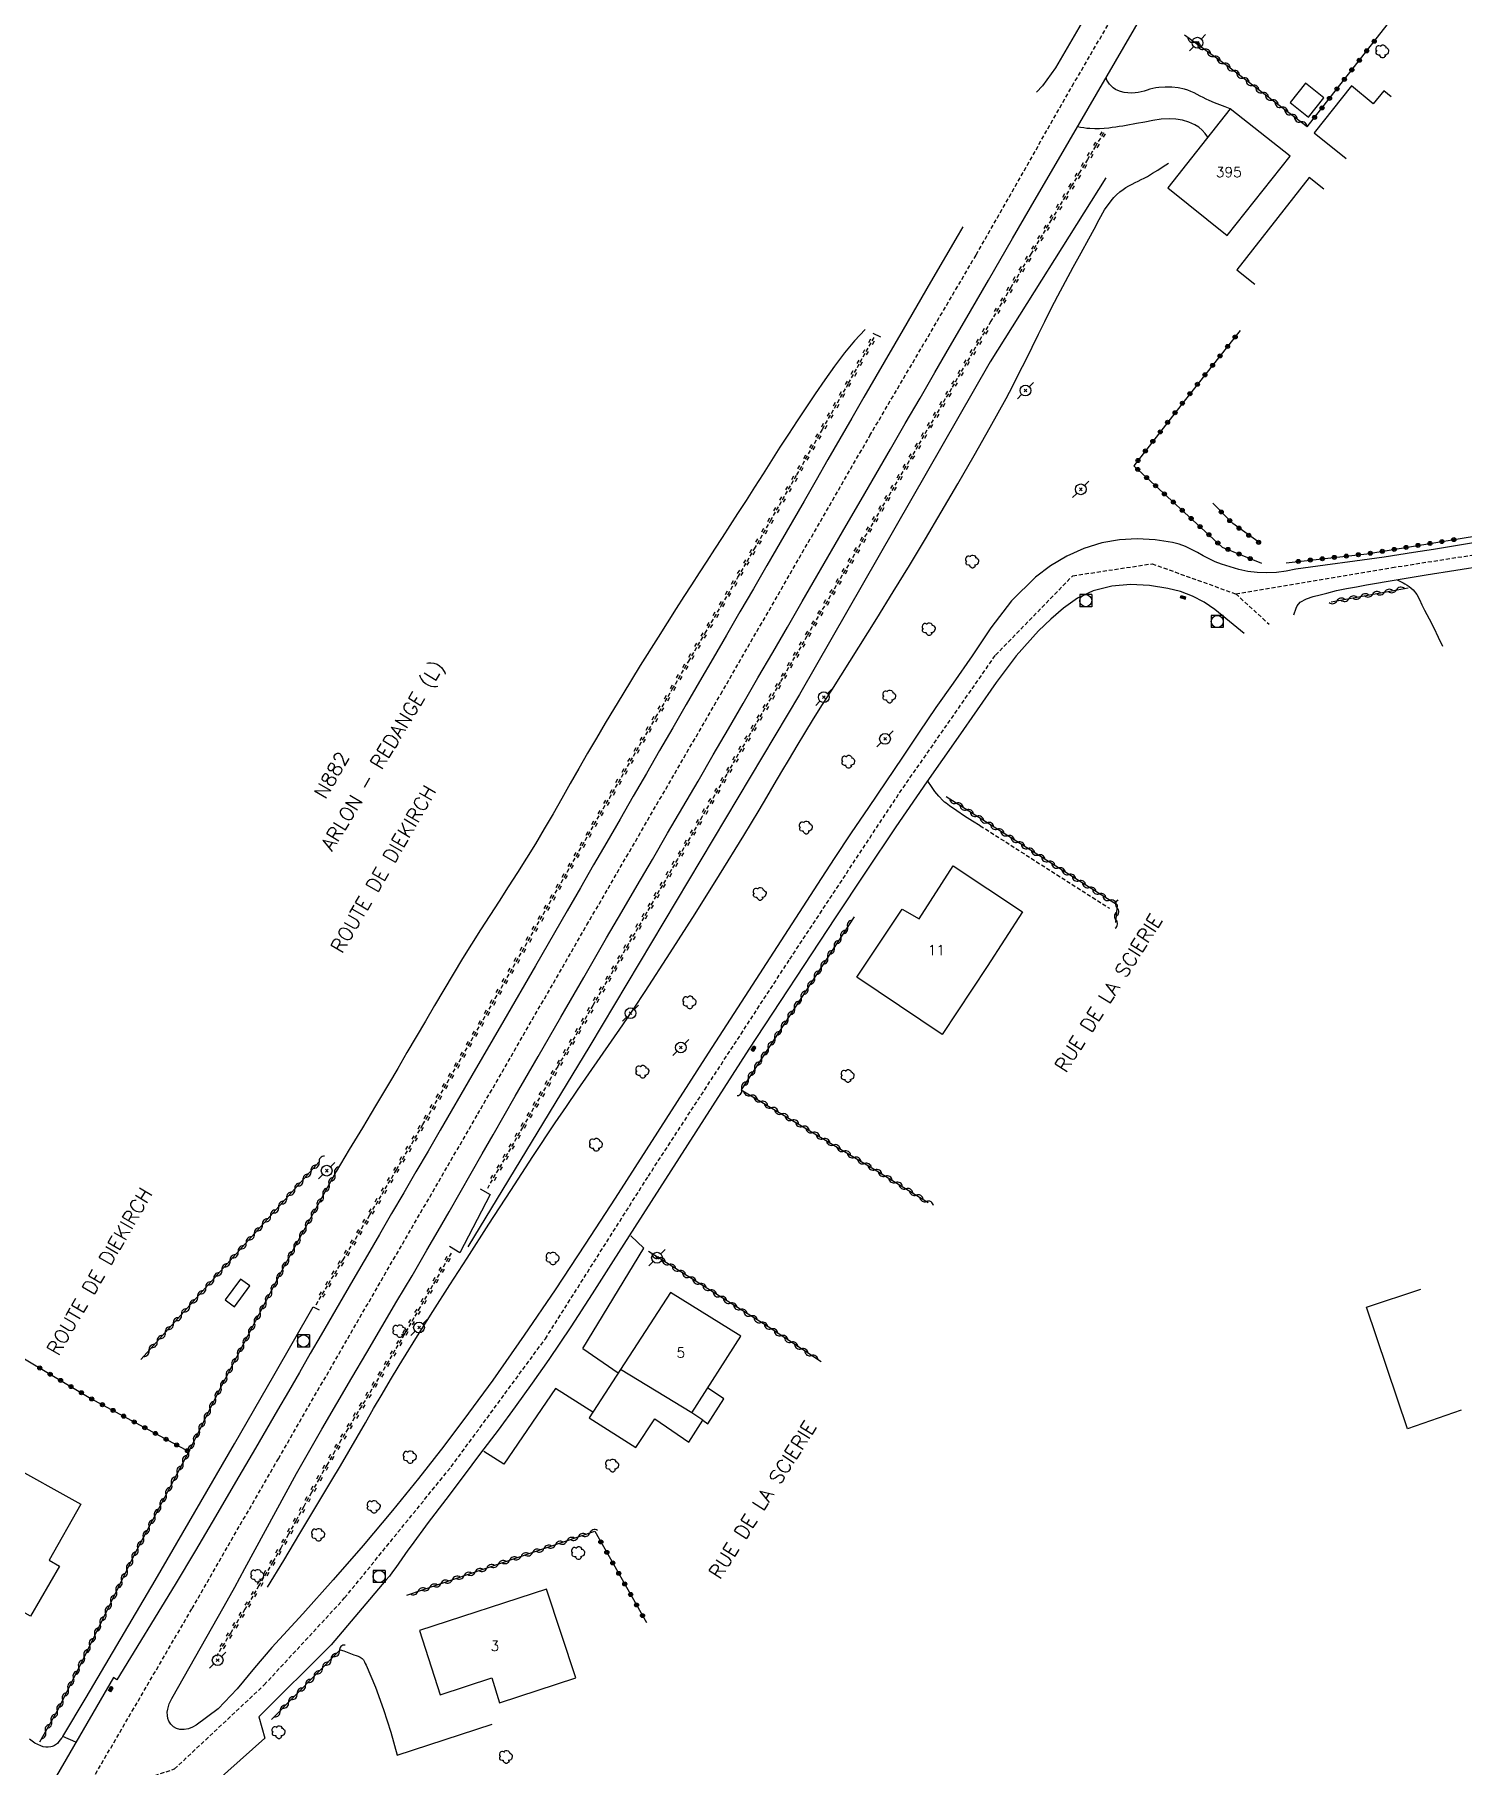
# Model space of a CAD drawing. Header units: millimetres. Extents: x 255000 to 256004, y 44053 to 45000.
# Drawn here: x 255157.9 to 255335.1, y 44416.9 to 44631.7 of the extents above; entities that cross this region are included whole.
import ezdxf
from ezdxf.enums import TextEntityAlignment as Align

# ---------------------------------------------------------------- set-up
doc = ezdxf.new("R2010")
doc.units = ezdxf.units.MM
doc.linetypes.add('DASHED', pattern=[0.75, 0.5, -0.25])
doc.layers.get('0').update_dxf_attribs({"linetype": 'CONTINUOUS'})
for name, color, linetype in [('W0001', 6, 'DASHED'), ('W0008', 7, 'CONTINUOUS'), ('W0017', 7, 'CONTINUOUS'), ('W0101', 7, 'CONTINUOUS'), ('W0104', 1, 'CONTINUOUS'), ('W0112', 1, 'DASHED'), ('W0120', 7, 'CONTINUOUS'), ('W0211', 2, 'CONTINUOUS'), ('W0214', 2, 'CONTINUOUS'), ('W0220', 5, 'DASHED'), ('W0300', 7, 'CONTINUOUS'), ('W0310', 3, 'CONTINUOUS'), ('W0323', 7, 'CONTINUOUS'), ('W0333', 7, 'CONTINUOUS'), ('W0401', 7, 'CONTINUOUS'), ('W0420', 7, 'CONTINUOUS'), ('W0473', 7, 'CONTINUOUS'), ('W0989', 7, 'CONTINUOUS'), ('W0990', 7, 'CONTINUOUS'), ('W0991', 7, 'CONTINUOUS')]:
    doc.layers.add(name, color=color, linetype=linetype)
doc.styles.get("Standard").update_dxf_attribs({"font": 'romans.shx', "width": 0.85})

# ---------------------------------------------------------------- blocks, each defined once
blk = doc.blocks.new('T473')
for p, q in [((-0.166667, 0.166667), (0.166667, -0.166667)), ((-0.166667, -0.166667), (0.166667, 0.166667)), ((0.500001, 0.500001), (1.000002, 1.000002)), ((-1.000002, -1.000002), (-0.500001, -0.500001))]:
    blk.add_line(p, q)
blk.add_ellipse((0, 0), major_axis=(0.471405, 0.471405), ratio=1, start_param=5.4977871438, end_param=11.780972451)
blk = doc.blocks.new('T401')
for p, q in [((-0.3, 0.3), (0, 0.3)), ((-0.3, -0.25), (-0.3, 0.3)), ((-0.3, 0.15), (0, 0.15)), ((-0.3, 0), (0, 0)), ((0, 0.3), (0, -0.25)), ((-0.3, -0.15), (0, -0.15)), ((-0.3, -0.25), (-0.3, -0.3)), ((-0.3, -0.3), (0, -0.3)), ((0, -0.3), (0, -0.25))]:
    blk.add_line(p, q)
blk = doc.blocks.new('T420')
for p, q in [((0.75, 0.75), (-0.75, 0.75)), ((-0.75, 0.75), (-0.75, -0.75)), ((0.75, 0.75), (0.75, -0.75)), ((0.75, -0.75), (-0.75, -0.75))]:
    blk.add_line(p, q)
blk.add_ellipse((0, 0), major_axis=(-0.53, 0.53), ratio=1, start_param=3.926991, end_param=10.210176)
blk = doc.blocks.new('T300')
for p, q in [((-0.8, 0.51), (-0.86, 0.34)), ((-0.86, 0.34), (-0.86, 0.17)), ((-0.86, 0.17), (-0.74, 0.06)), ((-0.69, 0.63), (-0.8, 0.51)), ((-0.8, -0.06), (-0.74, 0.06)), ((-0.74, 0.06), (-0.69, 0.11)), ((-0.57, 0.69), (-0.69, 0.63)), ((-0.46, 0.69), (-0.57, 0.69)), ((-0.29, 0.63), (-0.46, 0.69)), ((-0.29, 0.63), (-0.17, 0.74)), ((-0.23, 0.57), (-0.29, 0.63)), ((-0.17, 0.74), (-0.06, 0.8)), ((-0.06, 0.8), (0.06, 0.8)), ((0.06, 0.8), (0.23, 0.74)), ((0.23, 0.74), (0.34, 0.63)), ((0.34, 0.63), (0.4, 0.51)), ((0.46, 0.46), (0.34, 0.46)), ((0.4, 0.51), (0.4, 0.46)), ((0.57, 0.4), (0.46, 0.46)), ((0.57, 0.4), (0.69, 0.29)), ((0.69, 0.29), (0.74, 0.17)), ((0.74, 0.06), (0.69, -0.17)), ((0.74, 0.17), (0.74, 0.06)), ((-0.8, -0.17), (-0.8, -0.06)), ((-0.8, -0.23), (-0.8, -0.17)), ((-0.74, -0.34), (-0.8, -0.23)), ((-0.69, -0.4), (-0.74, -0.34)), ((-0.51, -0.46), (-0.69, -0.4)), ((-0.4, -0.46), (-0.51, -0.46)), ((-0.4, -0.46), (-0.34, -0.46)), ((-0.34, -0.46), (-0.34, -0.4)), ((-0.34, -0.51), (-0.34, -0.46)), ((-0.29, -0.63), (-0.34, -0.51)), ((-0.17, -0.74), (-0.29, -0.63)), ((-0.06, -0.8), (-0.17, -0.74)), ((0.06, -0.8), (-0.06, -0.8)), ((0.17, -0.74), (0.06, -0.8)), ((0.23, -0.69), (0.17, -0.74)), ((0.29, -0.46), (0.23, -0.46)), ((0.29, -0.63), (0.23, -0.69)), ((0.46, -0.4), (0.29, -0.46)), ((0.34, -0.51), (0.29, -0.63)), ((0.34, -0.51), (0.34, -0.46)), ((0.57, -0.34), (0.46, -0.4)), ((0.63, -0.29), (0.57, -0.34)), ((0.69, -0.17), (0.63, -0.29))]:
    blk.add_line(p, q)
blk = doc.blocks.new('t323o')
at = {"color": 0, "linetype": 'Continuous'}
for radius in [0.25, 0.15]:
    blk.add_circle((0, 0), radius, dxfattribs=at)
blk = doc.blocks.new('t310o')
at = {"color": 0, "linetype": 'Continuous'}
for centre, start, end in [((-0.5, 0.38), 216.8699, 323.1304), ((0.5, -0.37), 36.8699, 143.1303)]:
    blk.add_arc(centre, 0.625, start, end, dxfattribs=at)
blk = doc.blocks.new('t220o')
at = {"color": 0, "linetype": 'Continuous'}
for p, q in [((-0.25, 0.25), (0.25, 0.25)), ((-0.25, -0.25), (0.25, -0.25))]:
    blk.add_line(p, q, dxfattribs=at)

msp = doc.modelspace()

# ---------------------------------------------------------------- linework, layer by layer
at = {"layer": 'W0001'}
for points in [[(255163.56, 44412.59), (255177.44, 44436.38), (255188.15, 44454.97), (255200.54, 44476.42), (255212.92, 44497.76), (255226.45, 44521.21), (255243.06, 44549.86), (255261.57, 44581.94), (255274.77, 44604.39), (255286.69, 44625.33), (255298.18, 44645.02), (255311.62, 44667.44), (255313.96, 44671)], [(255306.99, 44562.3), (255326.39, 44565.57), (255350.26, 44569.3), (255369.89, 44572.12), (255393.48, 44575.17), (255412.09, 44577.66), (255432.73, 44580.66), (255448.37, 44583.12), (255465.8, 44585.89), (255484.41, 44589.38), (255506.42, 44594.3), (255523.85, 44600.67), (255542.3, 44609.12), (255564.39, 44620.39), (255585.17, 44630.52), (255604.15, 44640.49), (255619.04, 44649.01), (255633.84, 44658.23), (255650.81, 44671)], [(255163.56, 44412.59), (255175.27, 44416.47), (255186.4, 44426.9), (255196.38, 44437.69), (255209.61, 44453.98), (255221.29, 44469.86), (255234.08, 44490.05), (255251.64, 44516.98), (255265.26, 44537.62), (255277.17, 44554.7), (255286.76, 44564.56), (255296.61, 44566.04), (255306.99, 44562.3)], [(255306.99, 44562.3), (255311.11, 44558.55)]]:
    msp.add_lwpolyline(points, dxfattribs=at)
at = {"layer": 'W0008'}
for points in [[(255310.25, 44671), (255309.89, 44670.44), (255309.53, 44669.87), (255309.17, 44669.3), (255308.82, 44668.74), (255306.1, 44664.36), (255303.43, 44659.95), (255300.8, 44655.52), (255298.18, 44651.08), (255296.83, 44648.77), (255295.48, 44646.46), (255294.15, 44644.14), (255292.82, 44641.82), (255291.49, 44639.5), (255290.16, 44637.17), (255288.83, 44634.85), (255287.49, 44632.54), (255286.05, 44630.06), (255284.61, 44627.58), (255282.99, 44625.37), (255282.25, 44624.55)], [(255181.44, 44436.66), (255182.73, 44439.01), (255184.01, 44441.36), (255185.28, 44443.72), (255186.55, 44446.07), (255187.82, 44448.43), (255189.11, 44450.78), (255190.4, 44453.12), (255191.72, 44455.46), (255193.55, 44458.65), (255195.4, 44461.83), (255197.26, 44465), (255199.13, 44468.17), (255201.01, 44471.34), (255202.87, 44474.51), (255204.74, 44477.68), (255206.59, 44480.86), (255207.97, 44483.25), (255209.34, 44485.63), (255210.71, 44488.02), (255212.08, 44490.4), (255213.45, 44492.79), (255214.82, 44495.18), (255216.19, 44497.57), (255217.56, 44499.95), (255220.39, 44504.87), (255223.23, 44509.78), (255226.06, 44514.7), (255228.9, 44519.61), (255230.79, 44522.85), (255232.68, 44526.1), (255234.57, 44529.35), (255236.46, 44532.59), (255238.35, 44535.83), (255240.24, 44539.08), (255242.13, 44542.32), (255244.02, 44545.57), (255245.85, 44548.72), (255247.68, 44551.88), (255249.51, 44555.03), (255251.33, 44558.18), (255253.16, 44561.34), (255254.98, 44564.49), (255256.81, 44567.65), (255258.63, 44570.8), (255260.47, 44573.96), (255262.3, 44577.12), (255264.13, 44580.28), (255265.96, 44583.45), (255267.8, 44586.61), (255269.63, 44589.77), (255271.46, 44592.93), (255273.3, 44596.09), (255276.29, 44601.25), (255279.27, 44606.4), (255282.26, 44611.55), (255285.26, 44616.7), (255288.65, 44622.54), (255292.04, 44628.37), (255295.44, 44634.2)], [(255273.1, 44607.87), (255272.52, 44606.85), (255269.1, 44600.99), (255265.69, 44595.13), (255262.29, 44589.27), (255260.81, 44586.7), (255259.32, 44584.13), (255257.85, 44581.55), (255256.37, 44578.98), (255254.89, 44576.41), (255253.41, 44573.83), (255251.94, 44571.26), (255250.45, 44568.69), (255248.79, 44565.81), (255247.12, 44562.94), (255245.45, 44560.07), (255243.78, 44557.19), (255242.11, 44554.32), (255240.44, 44551.45), (255238.78, 44548.57), (255237.11, 44545.7), (255235.47, 44542.86), (255233.83, 44540.02), (255232.19, 44537.18), (255230.56, 44534.34), (255228.92, 44531.5), (255227.28, 44528.66), (255225.64, 44525.82), (255224, 44522.98), (255220.06, 44516.16), (255216.12, 44509.35), (255212.18, 44502.54), (255208.23, 44495.73), (255206.73, 44493.14), (255205.22, 44490.56), (255203.72, 44487.98), (255202.21, 44485.39), (255200.71, 44482.81), (255199.21, 44480.23), (255197.7, 44477.64), (255196.2, 44475.06), (255194.84, 44472.71), (255193.48, 44470.36), (255192.12, 44468.02), (255190.76, 44465.67), (255189.4, 44463.32), (255188.04, 44460.98), (255186.67, 44458.63), (255185.31, 44456.29), (255182.83, 44452.05), (255180.35, 44447.81), (255177.86, 44443.58), (255175.35, 44439.36)], [(255314.45, 44565.37), (255313.26, 44565.12), (255312.06, 44564.97), (255310.85, 44564.91), (255309.64, 44564.95), (255308.5, 44565.09), (255307.38, 44565.33), (255306.28, 44565.65), (255305.2, 44566), (255304.43, 44566.29), (255303.68, 44566.65), (255302.95, 44567.03), (255302.23, 44567.43), (255301.49, 44567.81), (255300.74, 44568.17), (255299.96, 44568.47), (255299.15, 44568.68), (255296.97, 44569.03), (255294.76, 44569.14), (255292.55, 44569.02), (255290.37, 44568.62), (255288.14, 44567.93), (255286.01, 44566.97), (255284.01, 44565.79), (255282.14, 44564.39), (255279.15, 44561.44), (255276.59, 44558.09), (255274.27, 44554.62), (255271.92, 44551.23), (255269.77, 44548.2), (255267.68, 44545.13), (255265.61, 44542.05), (255263.54, 44538.96), (255261.4, 44535.81), (255259.26, 44532.65), (255257.14, 44529.48), (255255.06, 44526.29), (255241.5, 44505.29), (255229.94, 44487.32), (255226.24, 44481.61), (255222.5, 44475.93), (255218.68, 44470.29), (255214.77, 44464.73), (255211.75, 44460.61), (255208.68, 44456.54), (255205.53, 44452.52), (255202.32, 44448.55), (255198.68, 44444.21), (255194.97, 44439.93), (255191.19, 44435.71), (255187.36, 44431.53), (255185.2, 44429.02), (255183.06, 44426.4), (255180.7, 44423.92), (255177.94, 44421.9), (255177.49, 44421.66), (255176.99, 44421.46), (255176.46, 44421.35), (255175.92, 44421.38), (255175.5, 44421.5), (255175.12, 44421.71), (255174.79, 44422.01), (255174.56, 44422.39), (255174.44, 44422.75), (255174.38, 44423.12), (255174.37, 44423.5), (255174.42, 44423.88), (255174.5, 44424.23), (255174.62, 44424.57), (255174.77, 44424.9), (255174.93, 44425.22), (255181.44, 44436.66)], [(255336.51, 44568.65), (255334.02, 44568.23), (255331.53, 44567.82), (255329.04, 44567.43), (255325.4, 44566.88), (255321.75, 44566.37), (255318.1, 44565.87), (255314.45, 44565.37)], [(255314.99, 44561.27), (255315.77, 44561.68), (255316.6, 44561.96), (255317.44, 44562.18), (255318.27, 44562.41), (255319.49, 44562.73), (255320.73, 44562.98), (255321.97, 44563.19), (255323.22, 44563.41), (255326.9, 44564.06), (255330.6, 44564.67), (255334.29, 44565.26), (255337.99, 44565.84)], [(255308.02, 44557.38), (255308.02, 44557.38), (255304.4, 44560.36), (255303.07, 44561.29), (255301.63, 44562.03), (255300.12, 44562.59), (255298.56, 44562.98), (255296.26, 44563.33), (255293.93, 44563.45), (255291.59, 44563.25), (255289.3, 44562.68), (255287.35, 44561.78), (255285.6, 44560.55), (255284.02, 44559.15), (255282.52, 44557.7), (255279.74, 44554.63), (255277.24, 44551.32), (255274.89, 44547.91), (255272.54, 44544.54), (255268.62, 44538.99), (255264.78, 44533.39), (255261.01, 44527.75), (255257.26, 44522.09), (255246.55, 44505.78), (255232.34, 44483.67), (255229.72, 44479.55), (255227.11, 44475.43), (255224.46, 44471.32), (255221.74, 44467.27), (255219.67, 44464.33), (255217.56, 44461.42), (255215.42, 44458.53), (255213.26, 44455.65), (255211.09, 44452.78), (255208.92, 44449.92), (255206.76, 44447.04), (255204.62, 44444.15), (255204.24, 44443.62), (255203.86, 44443.08), (255203.48, 44442.54), (255203.11, 44442), (255202.72, 44441.46), (255202.33, 44440.93), (255201.93, 44440.41), (255201.51, 44439.89), (255194.71, 44431.89), (255185.73, 44422.92), (255186.46, 44420.3), (255165.04, 44401.19)], [(255314.2, 44559.71), (255314.2, 44559.71), (255314.2, 44559.71), (255314.2, 44559.71), (255314.2, 44559.71), (255314.47, 44560.55), (255314.62, 44560.81), (255314.99, 44561.27)], [(255175.35, 44439.36), (255168.11, 44427.54), (255167.7, 44427.81), (255158.51, 44411.97), (255143.71, 44386.45), (255128.88, 44360.89), (255116.71, 44339.92), (255103.8, 44317.61), (255091.69, 44296.79), (255083.09, 44281.97), (255069.35, 44258.22), (255061.49, 44244.68), (255053.34, 44230.65), (255046.73, 44219.34)]]:
    msp.add_lwpolyline(points, dxfattribs=at)
at = {"layer": 'W0017'}
for points in [[(255306.31, 44622.5), (255305.65, 44622.74), (255304.99, 44622.99), (255304.33, 44623.25), (255303.68, 44623.52), (255303.29, 44623.69), (255302.92, 44623.89), (255302.55, 44624.09), (255302.18, 44624.29), (255301.81, 44624.48), (255301.42, 44624.67), (255301.03, 44624.82), (255300.62, 44624.95), (255299.83, 44625.11), (255299.03, 44625.19), (255298.23, 44625.2), (255297.43, 44625.16), (255297.06, 44625.11), (255296.69, 44625.03), (255296.33, 44624.93), (255295.97, 44624.82), (255295.61, 44624.71), (255295.25, 44624.61), (255294.88, 44624.53), (255294.51, 44624.48), (255294.05, 44624.46), (255293.58, 44624.47), (255293.12, 44624.53), (255292.67, 44624.64), (255292.36, 44624.77), (255292.06, 44624.92), (255291.78, 44625.11), (255291.53, 44625.34), (255291.32, 44625.56), (255291.14, 44625.81), (255291, 44626.08), (255290.88, 44626.36)], [(255303.52, 44618.98), (255303.2, 44619.45), (255302.81, 44619.87), (255302.38, 44620.23), (255301.89, 44620.53), (255301.15, 44620.86), (255300.36, 44621.08), (255299.56, 44621.2), (255298.76, 44621.26), (255297.72, 44621.22), (255296.69, 44621.06), (255295.68, 44620.85), (255294.67, 44620.67), (255294.24, 44620.6), (255293.81, 44620.53), (255293.38, 44620.45), (255292.95, 44620.37), (255292.52, 44620.3), (255292.08, 44620.23), (255291.65, 44620.17), (255291.21, 44620.12), (255290.64, 44620.07), (255290.06, 44620.04), (255289.48, 44620.04), (255288.89, 44620.05), (255288.5, 44620.08), (255288.11, 44620.13), (255287.72, 44620.19), (255287.33, 44620.27)], [(255327.03, 44564.04), (255327.27, 44563.93), (255327.51, 44563.81), (255327.75, 44563.68), (255327.98, 44563.54), (255328.25, 44563.38), (255328.52, 44563.21), (255328.77, 44563.02), (255329, 44562.8), (255329.44, 44562.22), (255329.79, 44561.59), (255330.09, 44560.94), (255330.41, 44560.3), (255330.99, 44559.19), (255331.56, 44558.08), (255332.12, 44556.95), (255332.66, 44555.83)], [(255275.27, 44533.53), (255274.29, 44534.11), (255273.32, 44534.72), (255272.37, 44535.36), (255271.44, 44536.01), (255271.24, 44536.16), (255271.04, 44536.31), (255270.85, 44536.47), (255270.67, 44536.64), (255270.14, 44537.2), (255269.65, 44537.79), (255269.2, 44538.41), (255268.78, 44539.06)], [(255225.96, 44468.64), (255230.33, 44465.61)], [(255227.19, 44460.74), (255222.57, 44463.7)], [(255195.84, 44431.24), (255196.27, 44431.11), (255196.7, 44430.96), (255197.12, 44430.81), (255197.54, 44430.65), (255197.79, 44430.56), (255198.06, 44430.47), (255198.32, 44430.35), (255198.55, 44430.19), (255198.72, 44430), (255198.84, 44429.78), (255198.94, 44429.55), (255199.04, 44429.33), (255200.19, 44426.61), (255201.22, 44423.85), (255202.13, 44421.03), (255202.9, 44418.18)], [(255202.9, 44418.18), (255214.67, 44422.04)], [(255161.4, 44420.49), (255161.36, 44420.44), (255161.32, 44420.39), (255161.28, 44420.35), (255161.24, 44420.3), (255161.07, 44420.08), (255160.9, 44419.86), (255160.72, 44419.64), (255160.51, 44419.46), (255160.37, 44419.37), (255160.22, 44419.3), (255160.07, 44419.25), (255159.9, 44419.21), (255159.6, 44419.18), (255159.29, 44419.19), (255158.98, 44419.23), (255158.69, 44419.32), (255157.94, 44419.68), (255157.27, 44420.16)], [(255163, 44419.78), (255161.4, 44420.49)]]:
    msp.add_lwpolyline(points, dxfattribs=at)
at = {"layer": 'W0101'}
for points in [[(255306.31, 44622.5), (255298.54, 44612.69), (255305.9, 44606.8), (255313.73, 44616.63)], [(255259.96, 44514.74), (255265.57, 44523.16), (255267.7, 44521.97), (255271.91, 44528.57), (255280.52, 44522.84), (255276.13, 44516.05), (255270.54, 44507.62)], [(255149.9, 44446.52), (255154.42, 44454.48), (255163.65, 44449.32), (255159.69, 44442.38), (255160.98, 44441.64), (255157.4, 44435.44), (255148.25, 44440.61), (255151.21, 44445.78)], [(255221.44, 44438.8), (255205.67, 44433.64), (255208.22, 44425.65), (255214.65, 44427.76), (255215.62, 44424.68), (255225.08, 44427.77)]]:
    msp.add_lwpolyline(points, close=True, dxfattribs=at)
for points in [[(255236.84, 44475.62), (255230.62, 44466.05)], [(255239.46, 44460.67), (255245.55, 44470.19), (255236.84, 44475.62)], [(255334.98, 44460.98), (255334.98, 44460.98), (255328.28, 44458.69), (255323.22, 44473.76), (255329.94, 44476.01)], [(255239.46, 44460.67), (255230.62, 44466.05)]]:
    msp.add_lwpolyline(points, dxfattribs=at)
at = {"layer": 'W0104'}
for points in [[(255315.64, 44625.69), (255313.73, 44623.29), (255316.01, 44621.46), (255317.92, 44623.87), (255315.64, 44625.69)], [(255183.46, 44477.25), (255181.56, 44474.69), (255182.7, 44473.84), (255184.6, 44476.41)]]:
    msp.add_lwpolyline(points, close=True, dxfattribs=at)
for points in [[(255321.35, 44625.35), (255316.71, 44619.54), (255320.69, 44616.34)], [(255326.26, 44624), (255325.37, 44624.75), (255324.05, 44623.13), (255321.35, 44625.35)], [(255316.09, 44614), (255307.1, 44602.54), (255309.35, 44600.76)], [(255317.92, 44612.53), (255316.09, 44614)], [(255230.62, 44466.05), (255226.74, 44460.04), (255232.54, 44456.36), (255234.88, 44459.94), (255239.08, 44457.04), (255240.82, 44459.77), (255239.46, 44460.67)], [(255240.82, 44459.77), (255241.46, 44459.32), (255243.46, 44462.39), (255241.43, 44463.76)]]:
    msp.add_lwpolyline(points, dxfattribs=at)
at = {"layer": 'W0112'}
msp.add_lwpolyline([(255275.27, 44533.53), (255291.32, 44523.28)], dxfattribs=at)
at = {"layer": 'W0120'}
for points in [[(255262.92, 44594.15), (255261.99, 44594.6)], [(255213.21, 44488.47), (255214.43, 44487.78)], [(255210.69, 44480.51), (255209.38, 44481.3)], [(255192.48, 44473.84), (255193.2, 44473.43)]]:
    msp.add_lwpolyline(points, dxfattribs=at)
at = {"layer": 'W0211'}
for points in [[(255186.82, 44439.03), (255188.83, 44442.35), (255190.83, 44445.67), (255192.82, 44449), (255194.81, 44452.33), (255195.85, 44454.1), (255196.89, 44455.88), (255197.92, 44457.66), (255198.95, 44459.44), (255199.98, 44461.22), (255201.02, 44463), (255202.07, 44464.77), (255203.13, 44466.53), (255205.2, 44469.89), (255207.31, 44473.23), (255209.44, 44476.56), (255211.58, 44479.88), (255214.29, 44484.08), (255217.01, 44488.28), (255219.75, 44492.47), (255222.52, 44496.64), (255223.9, 44498.68), (255225.29, 44500.72), (255226.7, 44502.75), (255228.11, 44504.78), (255229.52, 44506.81), (255230.92, 44508.84), (255232.3, 44510.89), (255233.67, 44512.95), (255236.79, 44517.75), (255239.87, 44522.58), (255242.91, 44527.43), (255245.91, 44532.31), (255246.87, 44533.89), (255247.82, 44535.47), (255248.77, 44537.07), (255249.7, 44538.66), (255250.64, 44540.26), (255251.58, 44541.85), (255252.53, 44543.44), (255253.49, 44545.02), (255254.59, 44546.81), (255255.7, 44548.59), (255256.83, 44550.36), (255257.95, 44552.14), (255259.08, 44553.91), (255260.21, 44555.69), (255261.32, 44557.46), (255262.43, 44559.25), (255264.45, 44562.54), (255266.47, 44565.83), (255268.46, 44569.14), (255270.43, 44572.46), (255272.48, 44575.96), (255274.51, 44579.47), (255276.52, 44583), (255278.47, 44586.56), (255279.3, 44588.14), (255280.11, 44589.73), (255280.91, 44591.32), (255281.7, 44592.92), (255282.49, 44594.52), (255283.29, 44596.12), (255284.09, 44597.71), (255284.91, 44599.3), (255285.85, 44601.08), (255286.81, 44602.85), (255287.78, 44604.61), (255288.76, 44606.37), (255289.41, 44607.56), (255290.03, 44608.77), (255290.71, 44609.96), (255291.5, 44611.08), (255291.84, 44611.48), (255292.2, 44611.84), (255292.6, 44612.19), (255293.01, 44612.5), (255293.36, 44612.74), (255293.73, 44612.96), (255294.11, 44613.16), (255294.49, 44613.35), (255294.87, 44613.53), (255295.26, 44613.72), (255295.63, 44613.91), (255296.01, 44614.12), (255296.67, 44614.51), (255297.33, 44614.91), (255297.98, 44615.33), (255298.63, 44615.75)], [(255261, 44595.1), (255260.33, 44594.41), (255259.68, 44593.7), (255259.05, 44592.97), (255258.44, 44592.22), (255257.18, 44590.56), (255255.97, 44588.86), (255254.79, 44587.13), (255253.62, 44585.4), (255252.54, 44583.78), (255251.47, 44582.14), (255250.41, 44580.5), (255249.36, 44578.85), (255248.31, 44577.2), (255247.26, 44575.55), (255246.21, 44573.9), (255245.15, 44572.26), (255244.2, 44570.79), (255243.24, 44569.32), (255242.29, 44567.85), (255241.33, 44566.38), (255240.37, 44564.91), (255239.42, 44563.44), (255238.47, 44561.97), (255237.53, 44560.49), (255235.3, 44556.95), (255233.08, 44553.4), (255230.89, 44549.84), (255228.72, 44546.25), (255227.62, 44544.39), (255226.54, 44542.52), (255225.46, 44540.65), (255224.39, 44538.77), (255223.33, 44536.89), (255222.25, 44535.01), (255221.16, 44533.14), (255220.05, 44531.29), (255218.94, 44529.49), (255217.82, 44527.71), (255216.69, 44525.93), (255215.54, 44524.16), (255214.4, 44522.39), (255213.26, 44520.62), (255212.13, 44518.83), (255211.02, 44517.04), (255209.85, 44515.11), (255208.69, 44513.17), (255207.54, 44511.22), (255206.4, 44509.27), (255205.25, 44507.32), (255204.11, 44505.37), (255202.97, 44503.42), (255201.82, 44501.47), (255200.2, 44498.76), (255198.58, 44496.04), (255196.95, 44493.33), (255195.33, 44490.62)]]:
    msp.add_lwpolyline(points, dxfattribs=at)
at = {"layer": 'W0214'}
for points in [[(255214.43, 44487.78), (255210.69, 44480.51)], [(255161.4, 44420.49), (255164.28, 44425.32), (255167.16, 44430.16), (255170.02, 44435), (255172.86, 44439.86), (255177.8, 44448.33), (255182.72, 44456.82), (255187.61, 44465.32), (255192.48, 44473.84)]]:
    msp.add_lwpolyline(points, dxfattribs=at)
at = {"layer": 'W0220'}
for points in [[(255290.57, 44619.51), (255289.58, 44617.87), (255288.59, 44616.23), (255287.6, 44614.59), (255286.61, 44612.94), (255284.1, 44608.75), (255281.59, 44604.55), (255279.08, 44600.34), (255276.58, 44596.14)], [(255276.58, 44596.14), (255271.69, 44587.79), (255266.81, 44579.45), (255261.93, 44571.1), (255257.05, 44562.74), (255253.74, 44557.05), (255250.43, 44551.35), (255247.12, 44545.65), (255243.82, 44539.95), (255240.75, 44534.66), (255237.69, 44529.38), (255234.63, 44524.09), (255231.57, 44518.8), (255227.19, 44511.23), (255222.82, 44503.66), (255218.45, 44496.09), (255214.09, 44488.52)], [(255192.83, 44474.08), (255196.18, 44479.65), (255199.51, 44485.24), (255202.81, 44490.83), (255206.1, 44496.44), (255209.11, 44501.64), (255212.09, 44506.85), (255215.06, 44512.07), (255218.03, 44517.29), (255219.9, 44520.57), (255221.77, 44523.84), (255223.64, 44527.12), (255225.5, 44530.4), (255227.37, 44533.68), (255229.24, 44536.96), (255231.11, 44540.23), (255232.99, 44543.5), (255235.02, 44546.99), (255237.05, 44550.47), (255239.09, 44553.95), (255241.13, 44557.43), (255243.17, 44560.91), (255245.2, 44564.39), (255247.23, 44567.88), (255249.24, 44571.38), (255252.49, 44577.06), (255255.71, 44582.75), (255258.92, 44588.45), (255262.1, 44594.16)], [(255209.6, 44480.5), (255207.66, 44477.11), (255205.72, 44473.74), (255203.76, 44470.37), (255201.79, 44467.01), (255200.96, 44465.62), (255200.13, 44464.23), (255199.3, 44462.85), (255198.46, 44461.46), (255197.62, 44460.08), (255196.79, 44458.69), (255195.96, 44457.3), (255195.15, 44455.9), (255194.17, 44454.19), (255193.21, 44452.48), (255192.25, 44450.76), (255191.3, 44449.03), (255190.35, 44447.31), (255189.4, 44445.59), (255188.44, 44443.88), (255187.46, 44442.17), (255185.74, 44439.22), (255184, 44436.29), (255182.24, 44433.37), (255180.46, 44430.46)]]:
    msp.add_lwpolyline(points, dxfattribs=at)
at = {"layer": 'W0300'}
msp.add_lwpolyline([(255290.87, 44613.93), (255276.49, 44591.1), (255252.82, 44549.81), (255226.83, 44506.22), (255211.67, 44481.25)], dxfattribs=at)
at = {"layer": 'W0310'}
for points in [[(255315.85, 44620.26), (255305.92, 44627.83), (255300.63, 44631.66)], [(255318.82, 44561.3), (255318.82, 44561.3), (255318.82, 44561.3), (255318.82, 44561.3), (255318.82, 44561.3), (255328.4, 44563.06)], [(255292.09, 44521.53), (255292.3, 44523.66), (255271.05, 44537.12)], [(255259.61, 44522.22), (255245.58, 44500.76), (255262.42, 44490.69), (255268.8, 44486.78)], [(255193.22, 44491.8), (255171.1, 44467.28)], [(255195.33, 44490.62), (255188.97, 44479.02), (255180.65, 44463.15), (255177.03, 44455.88), (255170.27, 44443.03), (255164.41, 44431.13), (255160.86, 44423.99), (255158.5, 44419.78)], [(255255.53, 44466.99), (255248.68, 44471.49), (255234.09, 44480.69)], [(255204.08, 44438.03), (255227.44, 44445.96)], [(255195.84, 44431.24), (255187.32, 44422.59)]]:
    msp.add_lwpolyline(points, dxfattribs=at)
at = {"layer": 'W0323'}
for points in [[(255315.85, 44620.26), (255328.35, 44636.22), (255334.82, 44644.69)], [(255313.26, 44566.17), (255323.25, 44567.28), (255342.89, 44570.49), (255368.54, 44574.83), (255393.65, 44578.12), (255422.92, 44582.18), (255447.14, 44585.67), (255462.62, 44588.44), (255475.48, 44590.58), (255486.91, 44592.5), (255500.9, 44595.46), (255508.05, 44597.28), (255516.06, 44600.43), (255527.34, 44605.35), (255537.5, 44610.29), (255565.63, 44625.51), (255568.45, 44626.63)], [(255307.55, 44594.99), (255300.73, 44586.44), (255294.33, 44578.19), (255305.3, 44568.12), (255310.17, 44566.1)], [(255309.87, 44568.67), (255306.6, 44571.03), (255304.14, 44573.55)], [(255124.75, 44461.33), (255143.54, 44474.89), (255151.36, 44470.5), (255164.89, 44462.44), (255177.03, 44455.88)], [(255227.44, 44445.96), (255230.83, 44439.99), (255233.83, 44434.64)]]:
    msp.add_lwpolyline(points, dxfattribs=at)
at = {"layer": 'W0333'}
for points in [[(255225.96, 44468.64), (255233.53, 44481.1), (255231.91, 44482.64)], [(255222.57, 44463.7), (255216.13, 44454.31), (255213.64, 44455.85)]]:
    msp.add_lwpolyline(points, dxfattribs=at)

# ---------------------------------------------------------------- block references
at = {"layer": 'W0220'}
for p, rotation in [((255290.44, 44619.31), 238.8803381413045), ((255288.89, 44616.74), 238.930409004218), ((255289.67, 44618.02), 238.8803381413045), ((255287.35, 44614.17), 239.0305442463155), ((255288.12, 44615.45), 238.9804777059063), ((255286.58, 44612.88), 239.0806124169015), ((255285.04, 44610.31), 239.0806124169015), ((255285.81, 44611.59), 239.0806124169015), ((255283.49, 44607.73), 239.1306825281827), ((255284.26, 44609.02), 239.0806124169015), ((255282.72, 44606.45), 239.1306825281827), ((255281.19, 44603.87), 239.1807512300007), ((255281.96, 44605.16), 239.1306825281827), ((255279.65, 44601.29), 239.1807512300007), ((255280.42, 44602.58), 239.1807512300007), ((255278.88, 44600.01), 239.2308185221839), ((255277.35, 44597.43), 239.2308185221839), ((255278.11, 44598.72), 239.2308185221839), ((255275.85, 44594.89), 239.6371754631566), ((255261.79, 44593.61), 60.88967945829022), ((255275.09, 44593.59), 239.6371754631566), ((255260.33, 44590.99), 60.88967945829022), ((255261.06, 44592.3), 60.88967945829022), ((255273.57, 44591.01), 239.6371754631566), ((255274.33, 44592.3), 239.6371754631566), ((255258.87, 44588.37), 60.66481288527763), ((255259.6, 44589.68), 60.88967945829022), ((255272.06, 44588.42), 239.6371754631566), ((255272.81, 44589.71), 239.6371754631566), ((255258.13, 44587.06), 60.66481288527763), ((255271.3, 44587.12), 239.6623185968426), ((255256.67, 44584.44), 60.66481288527763), ((255257.4, 44585.75), 60.66481288527763), ((255269.78, 44584.53), 239.6623185968426), ((255270.54, 44585.83), 239.6623185968426), ((255255.19, 44581.83), 60.4577624725547), ((255255.93, 44583.14), 60.66481288527763), ((255268.27, 44581.94), 239.6623185968426), ((255269.02, 44583.24), 239.6623185968426), ((255254.45, 44580.52), 60.4577624725547), ((255267.51, 44580.65), 239.6623185968426), ((255252.97, 44577.91), 60.4577624725547), ((255253.71, 44579.22), 60.4577624725547), ((255265.99, 44578.06), 239.6998436609843), ((255266.75, 44579.36), 239.6998436609843), ((255251.49, 44575.31), 60.26852833651928), ((255252.23, 44576.61), 60.26852833651928), ((255264.48, 44575.47), 239.6998436609843), ((255265.24, 44576.77), 239.6998436609843), ((255250.74, 44574.01), 60.26852833651928), ((255263.72, 44574.17), 239.6998436609843), ((255249.26, 44571.4), 60.26852833651928), ((255250, 44572.7), 60.26852833651928), ((255262.21, 44571.58), 239.6998436609843), ((255262.97, 44572.88), 239.6998436609843), ((255247.76, 44568.8), 60.05940757932212), ((255248.51, 44570.1), 60.05940757932212), ((255260.7, 44568.99), 239.7497506460732), ((255261.45, 44570.29), 239.7497506460732), ((255247.01, 44567.5), 59.84793983071349), ((255259.94, 44567.7), 239.7497506460732), ((255245.5, 44564.91), 59.84793983071349), ((255246.26, 44566.2), 59.84793983071349), ((255258.43, 44565.11), 239.7497506460732), ((255259.19, 44566.4), 239.7497506460732), ((255243.99, 44562.32), 59.69663323684369), ((255244.75, 44563.61), 59.69663323684369), ((255256.92, 44562.51), 239.8029373764394), ((255257.68, 44563.81), 239.7497506460732), ((255243.23, 44561.02), 59.69663323684369), ((255256.17, 44561.22), 239.8029373764394), ((255241.72, 44558.43), 59.60548877058999), ((255242.47, 44559.73), 59.60548877058999), ((255254.66, 44558.63), 239.8029373764394), ((255255.41, 44559.92), 239.8029373764394), ((255240.2, 44555.85), 59.58605554133672), ((255240.96, 44557.14), 59.58605554133672), ((255253.15, 44556.03), 239.8472146851186), ((255253.9, 44557.33), 239.8029373764394), ((255239.44, 44554.55), 59.58605554133672), ((255252.4, 44554.73), 239.8472146851186), ((255237.92, 44551.96), 59.63833424712794), ((255238.68, 44553.26), 59.63833424712794), ((255250.89, 44552.14), 239.8472146851186), ((255251.64, 44553.44), 239.8472146851186), ((255237.16, 44550.67), 59.63833424712794), ((255249.38, 44549.55), 239.8744466563015), ((255250.14, 44550.84), 239.8744466563015), ((255235.65, 44548.08), 59.75077693926762), ((255236.41, 44549.38), 59.75077693926762), ((255248.63, 44548.25), 239.8744466563015), ((255234.14, 44545.49), 59.92338289656544), ((255234.9, 44546.78), 59.92338289656544), ((255247.12, 44545.65), 239.8744466563015), ((255247.88, 44546.95), 239.8744466563015), ((255233.39, 44544.19), 59.92338289656544), ((255245.62, 44543.06), 239.8846332758822), ((255246.37, 44544.36), 239.8846332758822), ((255231.89, 44541.59), 60.08360504356703), ((255232.64, 44542.89), 60.08360504356703), ((255244.87, 44541.76), 239.8846332758822), ((255230.4, 44538.99), 60.19551200618331), ((255231.15, 44540.29), 60.08360504356703), ((255243.36, 44539.17), 239.8927962050126), ((255244.11, 44540.46), 239.8846332758822), ((255229.66, 44537.68), 60.19551200618331), ((255241.86, 44536.57), 239.8927962050126), ((255242.61, 44537.87), 239.8927962050126), ((255228.17, 44535.08), 60.28083597229909), ((255228.91, 44536.38), 60.28083597229909), ((255241.1, 44535.27), 239.8927962050126), ((255226.68, 44532.47), 60.33957683435312), ((255227.42, 44533.78), 60.28083597229909), ((255239.6, 44532.68), 239.9079122671169), ((255240.35, 44533.98), 239.9079122671169), ((255225.94, 44531.17), 60.33957683435312), ((255238.1, 44530.08), 239.9079122671169), ((255238.85, 44531.38), 239.9079122671169), ((255224.45, 44528.56), 60.36752932334776), ((255225.2, 44529.87), 60.36752932334776), ((255237.34, 44528.78), 239.9276549289847), ((255222.97, 44525.96), 60.36469324903079), ((255223.71, 44527.26), 60.36752932334776), ((255235.84, 44526.19), 239.9276549289847), ((255236.59, 44527.49), 239.9276549289847), ((255222.23, 44524.65), 60.36469324903079), ((255235.09, 44524.89), 239.9276549289847), ((255220.75, 44522.04), 60.3352735628041), ((255221.49, 44523.35), 60.3352735628041), ((255233.59, 44522.29), 239.9520241905427), ((255234.34, 44523.59), 239.9520241905427), ((255219.26, 44519.44), 60.27927030166611), ((255220, 44520.74), 60.3352735628041), ((255232.08, 44519.7), 239.9520241905427), ((255232.84, 44521), 239.9520241905427), ((255218.52, 44518.14), 60.27927030166611), ((255231.33, 44518.4), 239.9764326328694), ((255217.03, 44515.53), 60.30618909887365), ((255217.77, 44516.83), 60.30618909887365), ((255229.83, 44515.8), 239.9764326328694), ((255230.58, 44517.1), 239.9764326328694), ((255215.54, 44512.92), 60.30618909887365), ((255216.29, 44514.23), 60.30618909887365), ((255228.33, 44513.2), 239.9764326328694), ((255229.08, 44514.5), 239.9764326328694), ((255214.8, 44511.62), 60.35634032149541), ((255227.58, 44511.9), 239.9764326328694), ((255213.32, 44509.01), 60.35634032149541), ((255214.06, 44510.32), 60.35634032149541), ((255226.08, 44509.31), 239.9989633150377), ((255226.83, 44510.61), 239.9989633150377), ((255212.57, 44507.71), 60.35634032149541), ((255224.58, 44506.71), 239.9989633150377), ((255225.33, 44508.01), 239.9989633150377), ((255211.09, 44505.1), 60.2358159556351), ((255211.83, 44506.41), 60.2358159556351), ((255223.83, 44505.41), 239.9989633150377), ((255209.6, 44502.5), 60.2358159556351), ((255210.34, 44503.8), 60.2358159556351), ((255222.33, 44502.81), 240.0214926940792), ((255223.08, 44504.11), 239.9989633150377), ((255208.85, 44501.2), 59.94462223476956), ((255220.83, 44500.21), 240.0214926940792), ((255221.58, 44501.51), 240.0214926940792), ((255207.35, 44498.6), 59.94462223476956), ((255208.1, 44499.9), 59.94462223476956), ((255220.08, 44498.91), 240.0214926940792), ((255205.84, 44496.01), 59.65191327966696), ((255206.6, 44497.3), 59.94462223476956), ((255218.58, 44496.31), 240.0214926940792), ((255219.33, 44497.61), 240.0214926940792), ((255205.09, 44494.71), 59.65191327966696), ((255217.09, 44493.72), 240.0440207697474), ((255217.83, 44495.02), 240.0440207697474), ((255203.57, 44492.12), 59.65191327966696), ((255204.33, 44493.42), 59.65191327966696), ((255216.34, 44492.42), 240.0440207697474), ((255202.05, 44489.54), 59.42838340709824), ((255202.81, 44490.83), 59.42838340709824), ((255214.84, 44489.82), 240.0440207697474), ((255215.59, 44491.12), 240.0440207697474), ((255201.29, 44488.25), 59.42838340709824), ((255199.76, 44485.66), 59.42838340709824), ((255200.52, 44486.95), 59.42838340709824), ((255198.23, 44483.09), 59.2048526596116), ((255198.99, 44484.37), 59.2048526596116), ((255197.46, 44481.8), 59.2048526596116), ((255195.92, 44479.22), 58.9813210382565), ((255196.69, 44480.51), 59.2048526596116), ((255209.15, 44479.71), 240.1968180034824), ((255194.37, 44476.65), 58.9813210382565), ((255195.15, 44477.94), 58.9813210382565), ((255207.66, 44477.11), 240.005815168881), ((255208.4, 44478.41), 240.1968180034824), ((255193.6, 44475.36), 58.9813210382565), ((255206.16, 44474.51), 240.005815168881), ((255206.91, 44475.81), 240.005815168881), ((255205.41, 44473.21), 239.8148123442018), ((255203.9, 44470.62), 239.8148123442018), ((255204.65, 44471.91), 239.8148123442018), ((255202.38, 44468.03), 239.6238095282321), ((255203.14, 44469.32), 239.6238095282321), ((255201.62, 44466.73), 239.3636654256824), ((255200.09, 44464.16), 238.8990157136803), ((255200.86, 44465.44), 239.0783109037834), ((255198.54, 44461.59), 238.8257834376918), ((255199.31, 44462.87), 238.8990157136803), ((255197.76, 44460.31), 238.8780847977798), ((255196.22, 44457.73), 239.3397906808376), ((255196.99, 44459.02), 239.0559140062941), ((255194.71, 44455.14), 240.2061221270836), ((255195.46, 44456.44), 239.7297091532785), ((255193.97, 44453.83), 240.6654792566646), ((255192.51, 44451.21), 240.9808792857255), ((255193.23, 44452.53), 240.6654792566646), ((255191.06, 44448.59), 241.1502043647012), ((255191.78, 44449.9), 241.1523106115993), ((255190.33, 44447.27), 240.9745609849365), ((255188.87, 44444.65), 240.6549500655511), ((255189.61, 44445.96), 240.9745609849365), ((255187.39, 44442.05), 239.7254888822781), ((255188.13, 44443.35), 240.1913833693376), ((255186.63, 44440.75), 239.7254888822781), ((255185.11, 44438.17), 239.3168933460364), ((255185.87, 44439.46), 239.7254888822781), ((255183.58, 44435.59), 238.9082977697641), ((255184.35, 44436.88), 239.3168933460364), ((255182.8, 44434.3), 238.9082977697641), ((255181.24, 44431.74), 238.4997021525589), ((255182.02, 44433.02), 238.4997021525589)]:
    msp.add_blockref('t220o', p, dxfattribs=dict(at, rotation=rotation))
at = {"layer": 'W0300'}
for p in [(255325.22, 44629.63), (255274.31, 44566.31), (255268.92, 44557.92), (255264.02, 44549.56), (255258.93, 44541.47), (255253.67, 44533.3), (255247.94, 44525.07), (255239.23, 44511.6), (255233.38, 44503), (255258.85, 44502.47), (255227.62, 44493.94), (255222.24, 44479.82), (255203.22, 44470.8), (255204.51, 44455.17), (255229.63, 44454.12), (255200.03, 44449), (255193.14, 44445.53), (255225.41, 44443.26), (255185.58, 44440.43), (255188.22, 44421.02), (255216.44, 44417.96)]:
    msp.add_blockref('T300', p, dxfattribs=at)
at = {"layer": 'W0310'}
for p, rotation in [((255301.84, 44630.78), 144.1125703300079), ((255303.06, 44629.9), 144.1125703300079), ((255304.27, 44629.02), 144.1125703300079), ((255305.49, 44628.14), 144.1125703300079), ((255306.69, 44627.24), 142.6538185840311), ((255307.88, 44626.33), 142.6538185840311), ((255309.07, 44625.42), 142.6538185840311), ((255310.27, 44624.51), 142.6538185840311), ((255311.46, 44623.6), 142.6538185840311), ((255312.65, 44622.7), 142.6538185840311), ((255313.84, 44621.79), 142.6538185840311), ((255315.04, 44620.88), 142.6538185840311), ((255323.98, 44562.25), 10.38186356119251), ((255325.45, 44562.52), 10.38186356119251), ((255326.93, 44562.79), 10.38186356119251), ((255319.55, 44561.43), 10.38186356119251), ((255321.03, 44561.7), 10.38186356119251), ((255322.5, 44561.97), 10.38186356119251), ((255272.32, 44536.32), 147.6601901644195), ((255273.59, 44535.51), 147.6601901644195), ((255274.86, 44534.71), 147.6601901644195), ((255276.12, 44533.91), 147.6601901644195), ((255277.39, 44533.11), 147.6601901644195), ((255278.66, 44532.3), 147.6601901644195), ((255279.93, 44531.5), 147.6601901644195), ((255281.19, 44530.7), 147.6601901644195), ((255282.46, 44529.9), 147.6601901644195), ((255283.73, 44529.09), 147.6601901644195), ((255284.99, 44528.29), 147.6601901644195), ((255286.26, 44527.49), 147.6601901644195), ((255287.53, 44526.69), 147.6601901644195), ((255288.8, 44525.88), 147.6601901644195), ((255290.06, 44525.08), 147.6601901644195), ((255291.33, 44524.28), 147.6601901644195), ((255292.27, 44523.32), 84.26009002966988), ((255258.79, 44520.96), 236.8268840331104), ((255292.12, 44521.82), 84.26009002966988), ((255257.97, 44519.71), 236.8268840331104), ((255256.33, 44517.2), 236.8268840331104), ((255257.15, 44518.45), 236.8268840331104), ((255254.69, 44514.69), 236.8268840331104), ((255255.51, 44515.94), 236.8268840331104), ((255253.87, 44513.43), 236.8268840331104), ((255252.22, 44510.92), 236.8268840331104), ((255253.04, 44512.18), 236.8268840331104), ((255250.58, 44508.41), 236.8268840331104), ((255251.4, 44509.66), 236.8268840331104), ((255248.94, 44505.9), 236.8268840331104), ((255249.76, 44507.15), 236.8268840331104), ((255248.12, 44504.64), 236.8268840331104), ((255246.48, 44502.13), 236.8268840331104), ((255247.3, 44503.39), 236.8268840331104), ((255245.66, 44500.88), 236.8268840331104), ((255246.75, 44500.06), 329.1028518787468), ((255248.04, 44499.29), 329.1028518787468), ((255249.33, 44498.52), 329.1028518787468), ((255250.61, 44497.75), 329.1028518787468), ((255251.9, 44496.98), 329.1028518787468), ((255253.19, 44496.21), 329.1028518787468), ((255254.48, 44495.44), 329.1028518787468), ((255255.76, 44494.67), 329.1028518787468), ((255257.05, 44493.9), 329.1028518787468), ((255193.21, 44491.78), 227.9406998604229), ((255258.34, 44493.13), 329.1028518787468), ((255259.62, 44492.36), 329.1028518787468), ((255260.91, 44491.59), 329.1028518787468), ((255191.2, 44489.56), 227.9406998604229), ((255192.2, 44490.67), 227.9406998604229), ((255194.44, 44489), 241.268536429986), ((255195.16, 44490.31), 241.268536429986), ((255262.2, 44490.82), 329.1028518787468), ((255263.48, 44490.04), 328.526754159909), ((255264.76, 44489.25), 328.526754159909), ((255189.19, 44487.33), 227.9406998604229), ((255190.19, 44488.44), 227.9406998604229), ((255193.71, 44487.68), 241.268536429986), ((255266.04, 44488.47), 328.526754159909), ((255267.32, 44487.69), 328.526754159909), ((255268.6, 44486.9), 328.526754159909), ((255187.18, 44485.1), 227.9406998604229), ((255188.18, 44486.21), 227.9406998604229), ((255192.27, 44485.05), 241.268536429986), ((255192.99, 44486.36), 241.268536429986), ((255185.17, 44482.87), 227.9406998604229), ((255186.17, 44483.99), 227.9406998604229), ((255190.83, 44482.42), 241.268536429986), ((255191.55, 44483.73), 241.268536429986), ((255183.16, 44480.65), 227.9406998604229), ((255184.16, 44481.76), 227.9406998604229), ((255190.11, 44481.1), 241.268536429986), ((255181.15, 44478.42), 227.9406998604229), ((255182.15, 44479.53), 227.9406998604229), ((255188.68, 44478.47), 242.3525411665285), ((255189.39, 44479.79), 241.268536429986), ((255235.36, 44479.89), 147.7549399083663), ((255236.63, 44479.09), 147.7549399083663), ((255237.89, 44478.29), 147.7549399083663), ((255179.14, 44476.19), 227.9406998604229), ((255180.14, 44477.31), 227.9406998604229), ((255187.29, 44475.81), 242.3525411665285), ((255187.98, 44477.14), 242.3525411665285), ((255239.16, 44477.49), 147.7549399083663), ((255240.43, 44476.69), 147.7549399083663), ((255177.13, 44473.96), 227.9406998604229), ((255178.13, 44475.08), 227.9406998604229), ((255186.59, 44474.48), 242.3525411665285), ((255241.7, 44475.89), 147.7549399083663), ((255242.97, 44475.09), 147.7549399083663), ((255244.24, 44474.29), 147.7549399083663), ((255175.12, 44471.74), 227.9406998604229), ((255176.12, 44472.85), 227.9406998604229), ((255185.2, 44471.82), 242.3525411665285), ((255185.89, 44473.15), 242.3525411665285), ((255245.51, 44473.49), 147.7549399083663), ((255246.78, 44472.69), 147.7549399083663), ((255248.04, 44471.89), 147.7549399083663), ((255173.11, 44469.51), 227.9406998604229), ((255174.11, 44470.62), 227.9406998604229), ((255184.5, 44470.49), 242.3525411665285), ((255249.31, 44471.08), 146.713030124306), ((255250.56, 44470.25), 146.713030124306), ((255172.1, 44468.4), 227.9406998604229), ((255183.11, 44467.84), 242.3525411665285), ((255183.81, 44469.17), 242.3525411665285), ((255251.81, 44469.43), 146.713030124306), ((255253.07, 44468.61), 146.713030124306), ((255254.32, 44467.78), 146.713030124306), ((255181.72, 44465.18), 242.3525411665285), ((255182.41, 44466.51), 242.3525411665285), ((255181.02, 44463.85), 242.3525411665285), ((255179.67, 44461.17), 243.4917053963969), ((255180.34, 44462.52), 243.4917053963969), ((255179, 44459.83), 243.4917053963969), ((255177.66, 44457.15), 243.4917053963969), ((255178.33, 44458.49), 243.4917053963969), ((255176.29, 44454.48), 242.2578160212461), ((255176.99, 44455.81), 242.2578160212461), ((255175.59, 44453.15), 242.2578160212461), ((255174.2, 44450.5), 242.2578160212461), ((255174.89, 44451.82), 242.2578160212461), ((255172.8, 44447.84), 242.2578160212461), ((255173.5, 44449.17), 242.2578160212461), ((255172.1, 44446.51), 242.2578160212461), ((255170.7, 44443.86), 242.2578160212461), ((255171.4, 44445.18), 242.2578160212461), ((255222.54, 44444.29), 18.7338397434597), ((255223.96, 44444.78), 18.7338397434597), ((255225.38, 44445.26), 18.7338397434597), ((255226.81, 44445.74), 18.7338397434597), ((255170.02, 44442.52), 243.7712626622158), ((255215.44, 44441.89), 18.7338397434597), ((255216.86, 44442.37), 18.7338397434597), ((255218.28, 44442.85), 18.7338397434597), ((255219.7, 44443.33), 18.7338397434597), ((255221.12, 44443.81), 18.7338397434597), ((255168.69, 44439.83), 243.7712626622158), ((255169.36, 44441.18), 243.7712626622158), ((255209.76, 44439.96), 18.7338397434597), ((255211.18, 44440.44), 18.7338397434597), ((255212.6, 44440.92), 18.7338397434597), ((255214.02, 44441.4), 18.7338397434597), ((255167.37, 44437.14), 243.7712626622158), ((255168.03, 44438.49), 243.7712626622158), ((255205.5, 44438.51), 18.7338397434597), ((255206.92, 44438.99), 18.7338397434597), ((255208.34, 44439.48), 18.7338397434597), ((255166.71, 44435.8), 243.7712626622158), ((255165.38, 44433.1), 243.7712626622158), ((255166.04, 44434.45), 243.7712626622158), ((255164.72, 44431.76), 243.7712626622158), ((255195.74, 44431.14), 225.4036491775428), ((255163.38, 44429.07), 243.5827090973408), ((255164.05, 44430.41), 243.5827090973408), ((255193.63, 44429), 225.4036491775428), ((255194.69, 44430.07), 225.4036491775428), ((255162.05, 44426.38), 243.5827090973408), ((255162.72, 44427.73), 243.5827090973408), ((255191.53, 44426.87), 225.4036491775428), ((255192.58, 44427.93), 225.4036491775428), ((255161.38, 44425.04), 243.5827090973408), ((255189.42, 44424.73), 225.4036491775428), ((255190.48, 44425.8), 225.4036491775428), ((255159.97, 44422.4), 240.7897106322519), ((255160.7, 44423.7), 240.7897106322519), ((255188.37, 44423.66), 225.4036491775428), ((255159.24, 44421.09), 240.7897106322519)]:
    msp.add_blockref('t310o', p, dxfattribs=dict(at, rotation=rotation))
at = {"layer": 'W0323'}
for p, rotation in [((255323.24, 44629.7), 51.93670707865333), ((255324.17, 44630.89), 51.93670707865333), ((255321.39, 44627.34), 51.93670707865333), ((255322.32, 44628.52), 51.93670707865333), ((255319.55, 44624.98), 51.93670707865333), ((255320.47, 44626.16), 51.93670707865333), ((255317.7, 44622.62), 51.93670707865333), ((255318.62, 44623.8), 51.93670707865333), ((255316.77, 44621.44), 51.93670707865333), ((255305.97, 44593.01), 231.4283806233286), ((255306.91, 44594.18), 231.4283806233286), ((255304.1, 44590.66), 231.4283806233286), ((255305.03, 44591.84), 231.4283806233286), ((255302.23, 44588.32), 231.4283806233286), ((255303.16, 44589.49), 231.4283806233286), ((255300.36, 44585.97), 232.1851731655651), ((255301.29, 44587.15), 231.4283806233286), ((255299.45, 44584.78), 232.1851731655651), ((255297.61, 44582.41), 232.1851731655651), ((255298.53, 44583.6), 232.1851731655651), ((255295.77, 44580.04), 232.1851731655651), ((255296.69, 44581.23), 232.1851731655651), ((255294.82, 44577.75), 317.4626121127163), ((255294.85, 44578.86), 232.1851731655651), ((255295.92, 44576.73), 317.4626121127163), ((255297.03, 44575.72), 317.4626121127163), ((255298.13, 44574.71), 317.4626121127163), ((255299.24, 44573.69), 317.4626121127163), ((255300.34, 44572.68), 317.4626121127163), ((255301.45, 44571.66), 317.4626121127163), ((255305.18, 44572.48), 134.3102767430792), ((255306.23, 44571.4), 134.3102767430792), ((255302.55, 44570.65), 317.4626121127163), ((255303.66, 44569.64), 317.4626121127163), ((255307.39, 44570.46), 144.1751359965893), ((255308.6, 44569.58), 144.1751359965893), ((255332.57, 44568.8), 9.290054410587288), ((255334.05, 44569.04), 9.290054410587288), ((255304.76, 44568.62), 317.4626121127163), ((255306.01, 44567.83), 337.3801350520083), ((255307.4, 44567.25), 337.3801350520083), ((255308.78, 44566.68), 337.3801350520083), ((255309.82, 44568.7), 144.1751359965893), ((255317.73, 44566.66), 6.315021172681938), ((255319.22, 44566.83), 6.315021172681938), ((255320.71, 44566.99), 6.315021172681938), ((255322.2, 44567.16), 6.315021172681938), ((255323.69, 44567.35), 9.290054410587288), ((255325.17, 44567.59), 9.290054410587288), ((255326.65, 44567.83), 9.290054410587288), ((255328.13, 44568.07), 9.290054410587288), ((255329.61, 44568.32), 9.290054410587288), ((255331.09, 44568.56), 9.290054410587288), ((255314.75, 44566.33), 6.315021172681938), ((255316.24, 44566.5), 6.315021172681938), ((255158.54, 44466.23), 329.2140580306207), ((255159.83, 44465.46), 329.2140580306207), ((255161.12, 44464.69), 329.2140580306207), ((255162.41, 44463.93), 329.2140580306207), ((255163.7, 44463.16), 329.2140580306207), ((255164.99, 44462.39), 331.5678753538676), ((255166.31, 44461.68), 331.5678753538676), ((255167.63, 44460.97), 331.5678753538676), ((255168.95, 44460.25), 331.5678753538676), ((255170.26, 44459.54), 331.5678753538676), ((255171.58, 44458.82), 331.5678753538676), ((255172.9, 44458.11), 331.5678753538676), ((255174.22, 44457.39), 331.5678753538676), ((255175.54, 44456.68), 331.5678753538676), ((255176.86, 44455.97), 331.5678753538676), ((255228.18, 44444.65), 299.5750919806185), ((255228.92, 44443.35), 299.5750919806185), ((255229.66, 44442.04), 299.5750919806185), ((255230.4, 44440.74), 299.5750919806185), ((255231.14, 44439.43), 299.3307198876954), ((255231.88, 44438.12), 299.3307198876954), ((255232.61, 44436.82), 299.3307198876954), ((255233.35, 44435.51), 299.3307198876954)]:
    msp.add_blockref('t323o', p, dxfattribs=dict(at, rotation=rotation))
at = {"layer": 'W0401'}
for p, rotation in [((255300.51, 44562.01), 70.79255114419502), ((255246.99, 44505.93), 146.6829469367468), ((255167.21, 44426.45), 149.8624546369011)]:
    msp.add_blockref('T401', p, dxfattribs=dict(at, rotation=rotation))
at = {"layer": 'W0420'}
for p in [(255288.36, 44561.46), (255304.69, 44558.88), (255191.26, 44469.58), (255200.67, 44440.35)]:
    msp.add_blockref('T420', p, dxfattribs=at)
at = {"layer": 'W0473'}
for p in [(255302.23, 44630.71), (255280.88, 44587.53), (255287.74, 44575.28), (255255.85, 44549.47), (255263.45, 44544.31), (255231.86, 44510.26), (255238.11, 44506.01), (255194.15, 44490.72), (255235.15, 44479.92), (255205.61, 44471.26), (255180.62, 44429.97)]:
    msp.add_blockref('T473', p, dxfattribs=at)

# ---------------------------------------------------------------- texts
at = {"layer": 'W0989'}
msp.add_text('ARLON - REDANGE (L)', height=1.75, rotation=58.8222, dxfattribs=at).set_placement((255201.05, 44542.25), align=Align.MIDDLE_CENTER)
for s, rotation, p in [('ROUTE DE DIEKIRCH', 59.9301, (255196.06, 44517.59)), ('RUE DE LA SCIERIE', 57.6522, (255285.9, 44502.79)), ('ROUTE DE DIEKIRCH', 59.9301, (255160.83, 44467.64)), ('RUE DE LA SCIERIE', 57.6522, (255242.96, 44439.89))]:
    msp.add_text(s, height=1.75, rotation=rotation, dxfattribs=at).set_placement(p)
at = {"layer": 'W0990'}
msp.add_text('N882', height=1.75, rotation=60.255, dxfattribs=at).set_placement((255194.76, 44539.84), align=Align.MIDDLE_CENTER)
at = {"layer": 'W0991'}
for s, p in [('395', (255306.12, 44614.65)), ('11', (255269.82, 44518.1)), ('5', (255238.11, 44468.14)), ('3', (255215.02, 44431.74))]:
    msp.add_text(s, height=1.25, dxfattribs=at).set_placement(p, align=Align.MIDDLE_CENTER)

doc.saveas('drawing.dxf')
